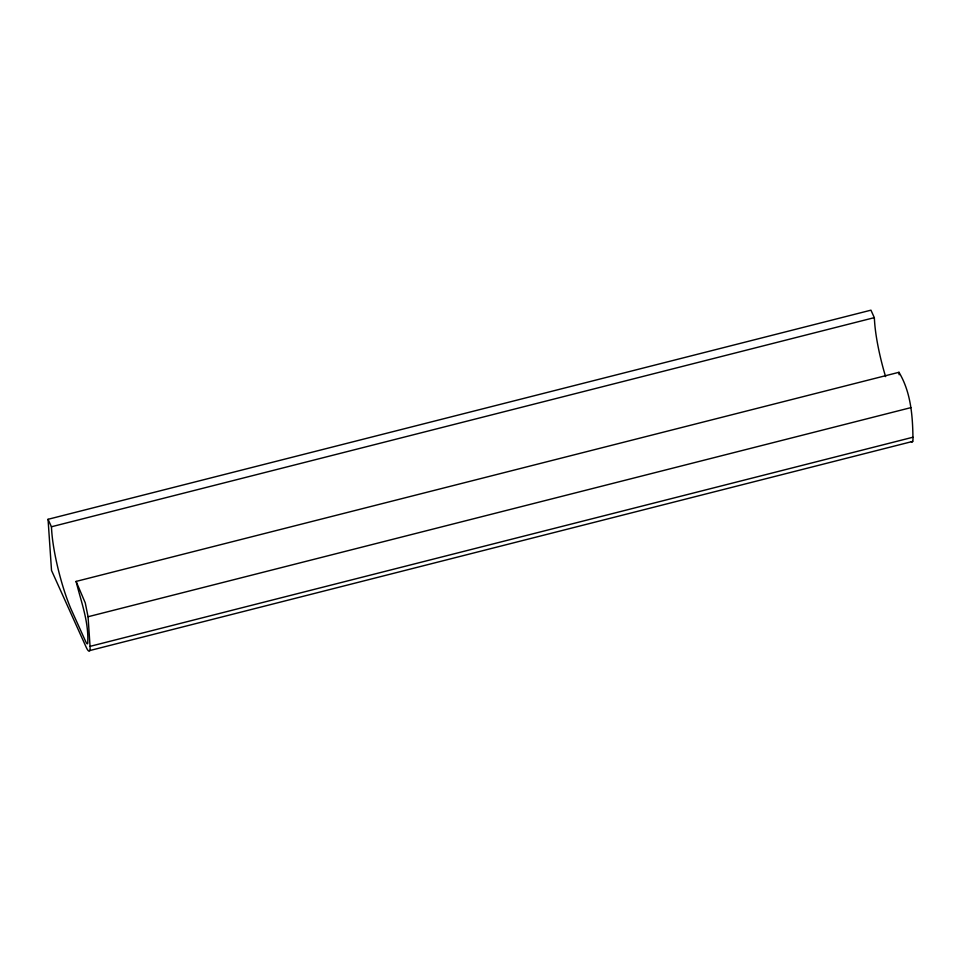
<?xml version="1.0" encoding="UTF-8"?>
<svg xmlns="http://www.w3.org/2000/svg" width="961" height="961" viewBox="0 0 961 961"><rect width="100%" height="100%" fill="white"/><g stroke="black" fill="none" stroke-linecap="round" stroke-linejoin="round"><path stroke-width="1.44" d="M48.05 519.3L51.426 526.772L51.702 530.892A58.681 10.571 75.7 0 0 71.042 609.13L85.793 641.78A8.096 1.454 75.7 0 0 87.811 641.371C88.508 620.578 80.856 600.997 76.099 581.417L898.979 372.291C910.716 391.956 912.602 414.864 912.95 437.231L90.058 646.357A15.652 2.823 75.7 0 1 86.154 647.149L51.522 570.45L48.05 519.3L870.942 310.175L874.318 317.647L874.594 321.767A58.681 10.571 75.7 0 0 885.586 376.616M51.426 526.772L874.318 317.647M90.058 646.357L88.052 616.746L910.944 407.62M89.817 650.537L912.698 441.411M76.099 581.417L85.265 602.895L88.052 616.746M898.979 372.291L899.148 374.754M912.95 437.231A15.652 2.823 75.7 0 1 911.268 441.7"/></g></svg>
